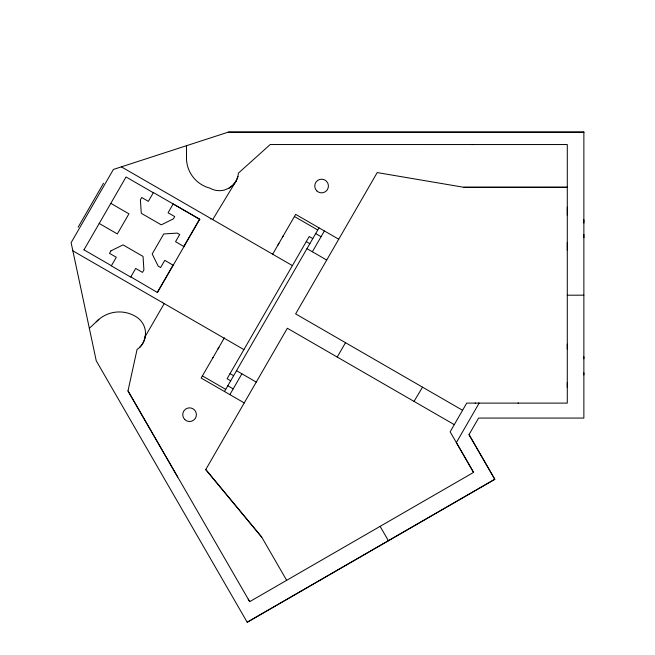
<?xml version="1.0" encoding="UTF-8"?>
<svg xmlns="http://www.w3.org/2000/svg" width="655" height="655" viewBox="0 0 655 655"><rect width="100%" height="100%" fill="white"/><g stroke="black" fill="none" stroke-linecap="round" stroke-linejoin="round"><path stroke-width="0.98" d="M583.867 237.74L583.867 234.515M583.867 219.744L583.867 222.97M583.875 132.138L583.867 418.07L478.584 418.07L469.021 434.625L494.812 479.288L247.197 622.25L96.252 360.799L71.125 242.669L113.405 169.44L228.268 132.138L583.875 132.138L228.268 132.138M96.26 321.826A31.808 31.808 0 0 1 135.773 316.537A19.544 19.544 0 0 1 144.878 328.409C147.007 336.113 143.511 345.349 137.075 349.393L127.987 390.904L177.693 477.02M212.711 219.597L236.037 181.124L237.945 176.514L238.387 173.141L270.22 144.534L567.295 144.542L567.287 403.112L466.712 403.103L450.149 431.817L473.573 472.402L249.67 601.675L248.204 599.129M78.133 227.219L103.523 183.236M83.971 249.85L126.038 176.973L153.327 192.734M110.891 250.89L109.483 253.338L116.303 257.268L111.334 265.889L130.713 277.081L135.683 268.452L142.512 272.398L143.912 269.958L143.044 256.424L123.042 244.88L110.891 250.898M157.274 292.408L173.026 265.128M183.801 246.46L199.554 219.179L173.166 203.942L168.089 212.752L174.738 216.584L173.428 218.844L161.277 224.845L141.275 213.293L140.407 199.767L141.709 197.507L148.349 201.347L153.426 192.554L199.914 219.392M199.734 219.294L157.454 292.515L130.812 276.893M162.424 302.561L162.718 302.053M210.623 219.073L210.918 218.565M145.123 336.67L164.217 303.592M212.556 358.318L213.055 357.45M217.878 349.09L218.917 347.289M277.9 245.126L278.94 243.324M282.395 237.339L283.206 235.939M224.395 337.8L201.159 378.05L244.233 402.915M272.423 254.615L295.659 214.365L338.733 239.231M224.493 391.526L318.993 227.834M229.872 394.629L241.891 373.808M312.361 251.766L324.381 230.945M286.661 580.322L261.779 537.198L205.752 469.569L287.34 328.253L454.283 424.636M337.219 357.049L345.504 342.696M414.017 401.392L422.532 387.171M236.037 181.124L232.992 185.087L229.037 188.124L224.419 190.04A19.126 19.126 0 0 1 209.911 188.132A31.268 31.268 0 0 1 186.511 156.25L186.446 145.721M89.342 328.311L98.88 319.37M247.197 622.25L494.812 479.288L469.021 434.625M472.091 144.559L473.172 144.55M567.287 295.2L583.867 295.176M463.805 187.256L567.295 187.256L463.797 187.289L377.214 172.576L295.626 313.892L462.569 410.284M475.129 403.112L475.62 403.112M478.51 403.112L479.149 403.112L456.363 442.592L473.573 472.411M518.031 403.112L518.523 403.112M294.423 216.518L317.749 229.995M315.677 233.581L321.065 236.692M312.795 238.584L309.201 236.512L227.105 378.705L230.691 380.784M306.27 241.589L309.864 243.66M306.974 248.654L326.714 260.051M121.363 166.853L292.4 265.611M110.81 203.361L128.937 213.833L117.335 233.933L99.208 223.461M184.161 246.673L175.548 241.695L179.691 234.515L177.251 233.106L163.725 233.974L152.181 253.984L158.191 266.135L160.622 267.543L164.765 260.354L173.387 265.34M83.971 249.842L111.432 265.709M72.869 250.849L243.906 349.606M236.512 370.697L256.252 382.094M230.036 373.628L233.622 375.7M227.809 385.779L233.188 388.882M202.403 375.896L225.738 389.373M205.752 469.569L261.779 537.198M249.686 601.667L127.987 390.904M380.129 526.358L388.39 540.735M583.867 356.688L583.867 358.793M583.867 372.818L583.867 374.922M567.295 207.193L567.295 215.036M567.295 242.44L567.295 250.292M567.287 344.178L567.287 349.172M567.287 382.446L567.287 387.433M237.945 176.514A19.126 19.126 0 0 1 229.037 188.132M145.541 333.469A19.544 19.544 0 0 1 139.818 347.281M184.743 419.511A6.837 6.837 0 0 0 196.181 416.449A6.837 6.837 0 0 0 187.805 408.073A6.837 6.837 0 0 0 184.743 419.511M316.758 190.859A6.837 6.837 0 0 0 328.204 187.788A6.837 6.837 0 0 0 319.828 179.413A6.837 6.837 0 0 0 316.758 190.859"/></g></svg>
